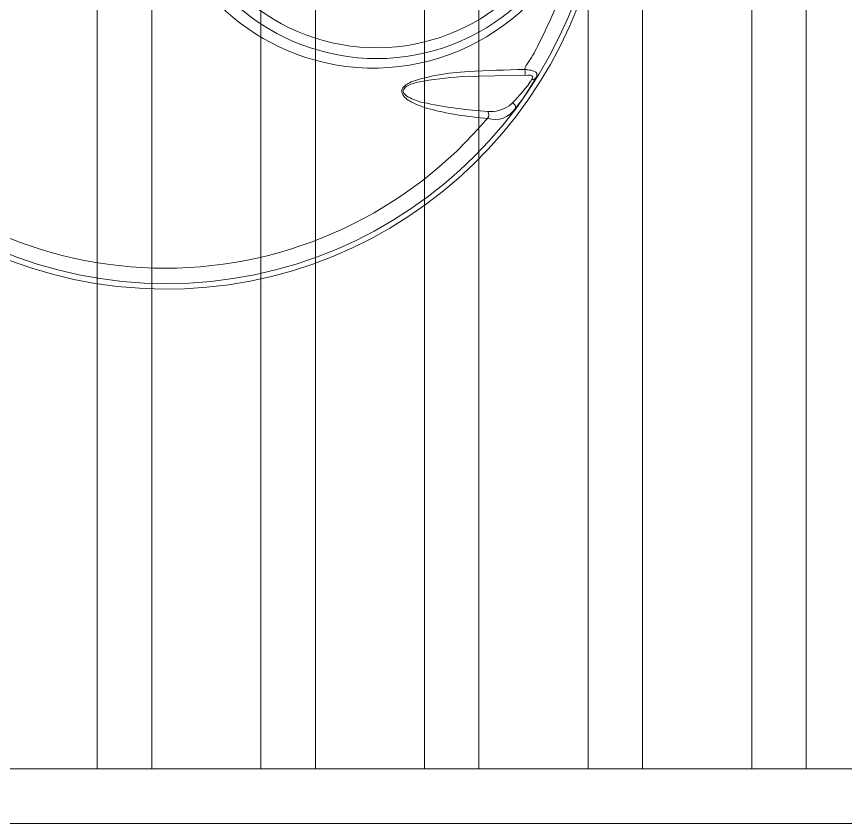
# Model space of a CAD drawing. Header units: inches. Extents: x -114 to 635, y -137 to 57.
# Drawn here: x -52.078 to -51.319, y 28.823 to 29.563 of the extents above; entities that cross this region are included whole.
import ezdxf

# ---------------------------------------------------------------- set-up
doc = ezdxf.new("R2010")
doc.units = ezdxf.units.IN
doc.header["$MEASUREMENT"] = 0
doc.layers.get('0').update_dxf_attribs({"lineweight": 5})
doc.layers.add('HATCH', color=15, linetype='Continuous', lineweight=0)
doc.layers.add('UTILITIES', color=141, linetype='Continuous', lineweight=0)

# ---------------------------------------------------------------- blocks, each defined once
blk = doc.blocks.new('TANK PLAN')
for points in [[(142207.54, 170343.39, 0.01069), (142155.86, 170341.49), (142138.24, 170340.01, 0.032908), (142109.26, 170334.07)], [(142210.31, 170338.31), (142149.87, 170336.87, 0.033377), (142109.73, 170331.76)], [(142207.54, 170343.39, -0.184239), (142207.66, 170338.25, -1.321018)], [(142214.93, 170336.01, -0.065216), (142212.4, 170331.87, -0.065216), (142193.26, 170310.15)]]:
    blk.add_lwpolyline(points, format="xyb")
blk.add_circle((141879.37, 170546.41), 399.29)
for centre, radius, start, end in [((141878.87, 170546.41), 404.26, 1.08468, 358.91532), ((142069.14, 170546.76), 202.08, 180, 257.09257), ((142071.85, 170546.59), 193.14, 180.05262, 259.34715), ((142071.79, 170546.78), 183.44, 180.00872, 345.06083), ((142068.91, 170546.14), 201.42, 257.11841, 344.85704), ((142071.87, 170546.61), 193.17, 259.344, 343.4263), ((142069.43, 170412.43), 166.65, 320.92639, 332.24517), ((142193.77, 170669.56), 365.04, 258.02883, 266.87853), ((142195.88, 170606.86), 309.04, 255.41405, 265.92041), ((142176.51, 170334.49), 29.55, 264.91268, 304.5456), ((142180.4, 170319.84), 22.22, 252.96964, 325.90489), ((142195.01, 170308.95), 4.11, 337.68493, 72.34172), ((141878.13, 170547.13), 385.85, 219.85476, 320.14524), ((142166.58, 170301.82), 7.99, 336.2141, 23.8914)]:
    blk.add_arc(centre, radius, start, end)
for points in [[(142207.54, 170343.39), (142208.07, 170345.22), (142212.48, 170352.6), (142221.33, 170368.67), (142234.36, 170396.33), (142243.84, 170420.99), (142252, 170447.66), (142258.68, 170477.2)], [(142214.01, 170334.16), (142215.39, 170334.16), (142217.24, 170335.09), (142218.78, 170338.49), (142218.15, 170340.63), (142215.95, 170341.87), (142213.62, 170342.66), (142210.8, 170343.13), (142207.54, 170343.39)], [(142214.93, 170336.01), (142214.93, 170336.47), (142213.54, 170337.85), (142210.31, 170338.31)], [(142118.05, 170307.77), (142109.98, 170310.77), (142101.9, 170314.68), (142097.51, 170318.14), (142095.43, 170321.13), (142094.97, 170322.52), (142094.97, 170324.36), (142097.73, 170328.52), (142101.88, 170331.29), (142109.26, 170334.07)], [(142118.05, 170312.45), (142110.68, 170314.09), (142104.2, 170316.53), (142098.2, 170320.21), (142096.35, 170322.52), (142096.81, 170325.29), (142099.58, 170328.06), (142109.73, 170331.76)]]:
    blk.add_spline(points, degree=3)
blk = doc.blocks.new('A$C12bbacd8')
at = {"layer": 'UTILITIES'}
for p, q in [((-5267.17, -1787.5), (-5267.17, -50)), ((-5217.17, -1787.5), (-5217.17, -50)), ((-5117.17, -1787.5), (-5117.17, -50)), ((-5067.17, -1787.5), (-5067.17, -50)), ((-4967.17, -1787.5), (-4967.17, -50)), ((-4917.17, -1787.5), (-4917.17, -50)), ((-4817.17, -1787.5), (-4817.17, -50)), ((-4767.17, -1787.5), (-4767.17, -50)), ((-4667.17, -1787.5), (-4667.17, -50)), ((-4617.17, -1787.5), (-4617.17, -50))]:
    blk.add_line(p, q, dxfattribs=at)
for points in [[(-5867.17, 0), (0, 0), (0, -1837.5), (-5867.17, -1837.5)], [(-5817.17, -50), (-50, -50), (-50, -1787.5), (-5817.17, -1787.5)]]:
    blk.add_lwpolyline(points, close=True, dxfattribs=at)
blk.add_blockref('TANK PLAN', (-147082.84, -171489.86), dxfattribs=at)

msp = doc.modelspace()

# ---------------------------------------------------------------- block references
at = {"layer": 'HATCH', "xscale": 0.001, "yscale": 0.001, "zscale": 0.001}
msp.add_blockref('A$C12bbacd8', (-46.73733, 30.66086), dxfattribs=at)

doc.saveas('drawing.dxf')
